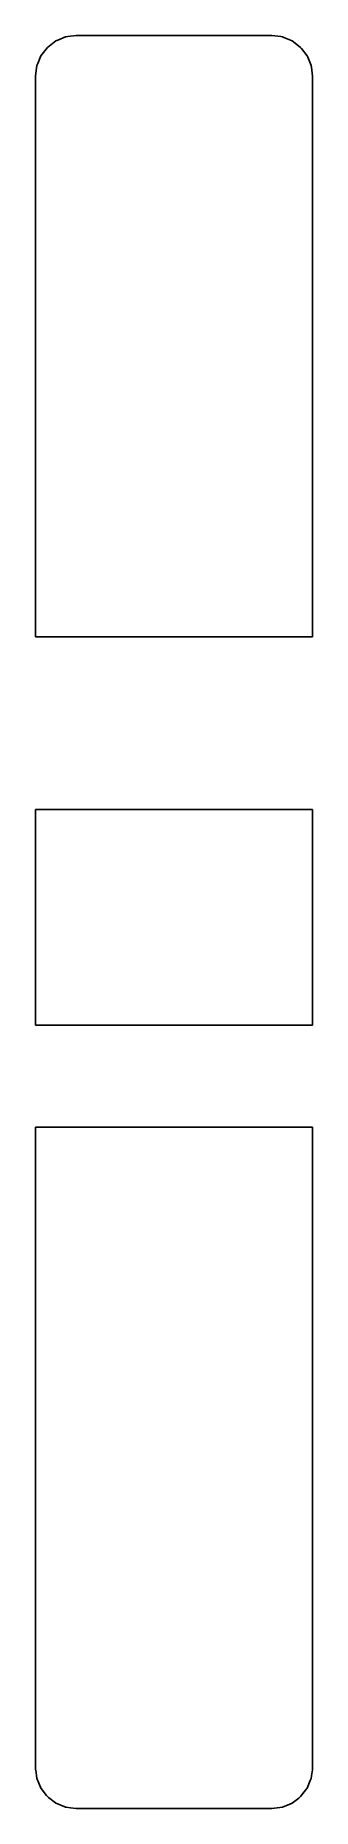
# Model space of a CAD drawing. Header units: metres. Extents: x 2.4 to 16, y -16 to 71.
import ezdxf

# ---------------------------------------------------------------- set-up
doc = ezdxf.new("R2010")
doc.units = ezdxf.units.M

msp = doc.modelspace()

# ---------------------------------------------------------------- linework, layer by layer
for p, q in [((3.073, 70.481), (2.986, 70.414)), ((3.4, 70.732), (3.073, 70.481)), ((3.502, 70.774), (3.4, 70.732)), ((3.882, 70.932), (3.502, 70.774)), ((3.992, 70.946), (3.882, 70.932)), ((4.4, 71), (3.992, 70.946)), ((7.793, 71), (4.4, 71)), ((13.605, 71), (7.793, 71)), ((14, 71), (13.605, 71)), ((14.441, 70.942), (14, 71)), ((14.518, 70.932), (14.441, 70.942)), ((14.589, 70.902), (14.518, 70.932)), ((15, 70.732), (14.589, 70.902)), ((15.062, 70.685), (15, 70.732)), ((15.414, 70.414), (15.062, 70.685)), ((2.51, 69.619), (2.468, 69.518)), ((2.668, 70), (2.51, 69.619)), ((2.735, 70.087), (2.668, 70)), ((2.986, 70.414), (2.735, 70.087)), ((15.461, 70.353), (15.414, 70.414)), ((15.732, 70), (15.461, 70.353)), ((15.762, 69.928), (15.732, 70)), ((15.932, 69.518), (15.762, 69.928)), ((2.454, 69.408), (2.4, 69)), ((2.4, 69), (2.4, 63.037)), ((2.468, 69.518), (2.454, 69.408)), ((15.942, 69.441), (15.932, 69.518)), ((16, 69), (15.942, 69.441)), ((16, 62.935), (16, 69)), ((2.4, 63.037), (2.4, 62.53)), ((16, 61.924), (16, 62.935)), ((2.4, 62.53), (2.4, 61.959)), ((2.4, 61.959), (2.4, 61.377)), ((16, 60.842), (16, 61.924)), ((16, 61.924), (16, 61.924)), ((2.4, 61.377), (2.4, 55.801)), ((16, 59.788), (16, 60.842)), ((16, 57.552), (16, 59.788)), ((16, 56.753), (16, 57.552)), ((16, 55.81), (16, 56.753)), ((2.4, 55.801), (2.4, 55.443)), ((16, 54.033), (16, 55.81)), ((2.4, 55.443), (2.4, 55.001)), ((2.4, 55.001), (2.4, 54.532)), ((2.4, 54.532), (2.4, 54.09)), ((2.4, 54.09), (2.4, 53.719)), ((16, 52.841), (16, 54.033)), ((2.4, 53.719), (2.4, 50.172)), ((16, 51.699), (16, 52.841)), ((16, 45.765), (16, 51.699)), ((2.4, 50.172), (2.4, 47.804)), ((2.4, 47.804), (2.4, 45.765)), ((2.4, 45.765), (2.4, 41.688)), ((16, 41.688), (16, 45.765)), ((2.4, 41.688), (2.4, 41.597)), ((2.4, 41.597), (2.4, 41.489)), ((2.4, 41.489), (2.712, 41.489)), ((2.712, 41.489), (16, 41.489)), ((16, 41.489), (16, 41.688)), ((2.4, 32.939), (2.4, 33.028)), ((2.4, 33.028), (15.688, 33.028)), ((2.4, 32.829), (2.4, 32.939)), ((2.4, 28.791), (2.4, 32.829)), ((15.688, 33.028), (16, 33.028)), ((16, 33.028), (16, 32.829)), ((16, 32.829), (16, 26.099)), ((2.4, 26.099), (2.4, 28.791)), ((2.4, 24.434), (2.4, 26.099)), ((16, 26.099), (16, 22.436)), ((16, 26.099), (16, 26.099)), ((2.4, 22.436), (2.4, 24.434)), ((8.152, 22.436), (2.4, 22.436)), ((16, 22.436), (8.152, 22.436)), ((2.4, 15.811), (2.4, 17.439)), ((2.4, 17.439), (10.248, 17.439)), ((10.248, 17.439), (16, 17.439)), ((16, 17.439), (16, 13.776)), ((2.4, 13.776), (2.4, 15.811)), ((2.4, 11.817), (2.4, 13.776)), ((16, 13.776), (16, 11.817)), ((2.4, 9.006), (2.4, 11.817)), ((16, 11.817), (16, 8.703)), ((2.4, 7.217), (2.4, 9.006)), ((16, 8.703), (16, 8.692)), ((16, 8.692), (16, 8.687)), ((16, 8.687), (16, 7.289)), ((2.4, 5.504), (2.4, 7.217)), ((16, 7.289), (16, 2.837)), ((2.4, 4.104), (2.4, 5.504)), ((2.4, 3.645), (2.4, 4.104)), ((2.4, 3.191), (2.4, 3.645)), ((2.4, -0.427), (2.4, 3.191)), ((16, 2.837), (16, 1.501)), ((16, 1.501), (16, 0.112)), ((16, 0.112), (16, -1.085)), ((2.4, -0.983), (2.4, -0.427)), ((2.4, -1.496), (2.4, -0.983)), ((2.4, -1.92), (2.4, -1.496)), ((16, -1.085), (16, -2.086)), ((16, -1.085), (16, -1.085)), ((2.4, -4.523), (2.4, -1.92)), ((16, -2.086), (16, -3.151)), ((16, -3.151), (16, -4.316)), ((16, -4.316), (16, -5.485)), ((2.4, -5.089), (2.4, -4.523)), ((2.4, -5.162), (2.4, -5.089)), ((2.4, -13.968), (2.4, -5.162)), ((16, -5.485), (16, -5.498)), ((16, -5.498), (16, -5.511)), ((16, -5.511), (16, -6.614)), ((16, -6.614), (16, -6.632)), ((16, -6.632), (16, -7.604)), ((16, -7.604), (16, -8.401)), ((16, -8.401), (16, -14)), ((2.4, -14), (2.4, -13.968)), ((2.404, -14.064), (2.4, -14)), ((2.427, -14.208), (2.404, -14.064)), ((2.455, -14.417), (2.427, -14.208)), ((2.462, -14.493), (2.455, -14.417)), ((2.468, -14.518), (2.462, -14.493)), ((2.485, -14.566), (2.468, -14.518)), ((2.645, -14.954), (2.485, -14.566)), ((15.886, -14.627), (15.732, -15)), ((15.932, -14.518), (15.886, -14.627)), ((15.955, -14.397), (15.932, -14.518)), ((15.994, -14.102), (15.955, -14.397)), ((16, -14), (15.994, -14.102)), ((2.668, -15), (2.645, -14.954)), ((2.682, -15.022), (2.668, -15)), ((2.938, -15.356), (2.682, -15.022)), ((2.986, -15.414), (2.938, -15.356)), ((3.045, -15.463), (2.986, -15.414)), ((3.379, -15.719), (3.045, -15.463)), ((15.32, -15.486), (14.999, -15.733)), ((15.414, -15.414), (15.32, -15.486)), ((15.66, -15.094), (15.414, -15.414)), ((15.732, -15), (15.66, -15.094)), ((3.401, -15.732), (3.379, -15.719)), ((3.447, -15.755), (3.401, -15.732)), ((3.834, -15.916), (3.447, -15.755)), ((3.882, -15.932), (3.834, -15.916)), ((3.907, -15.938), (3.882, -15.932)), ((4.124, -15.973), (3.907, -15.938)), ((4.4, -16), (4.124, -15.973)), ((8.109, -16), (4.4, -16)), ((14, -16), (8.109, -16)), ((14.13, -15.989), (14, -16)), ((14.4, -15.947), (14.13, -15.989)), ((14.518, -15.932), (14.4, -15.947)), ((14.889, -15.778), (14.518, -15.932)), ((14.999, -15.733), (14.889, -15.778))]:
    msp.add_line(p, q)

doc.saveas('drawing.dxf')
